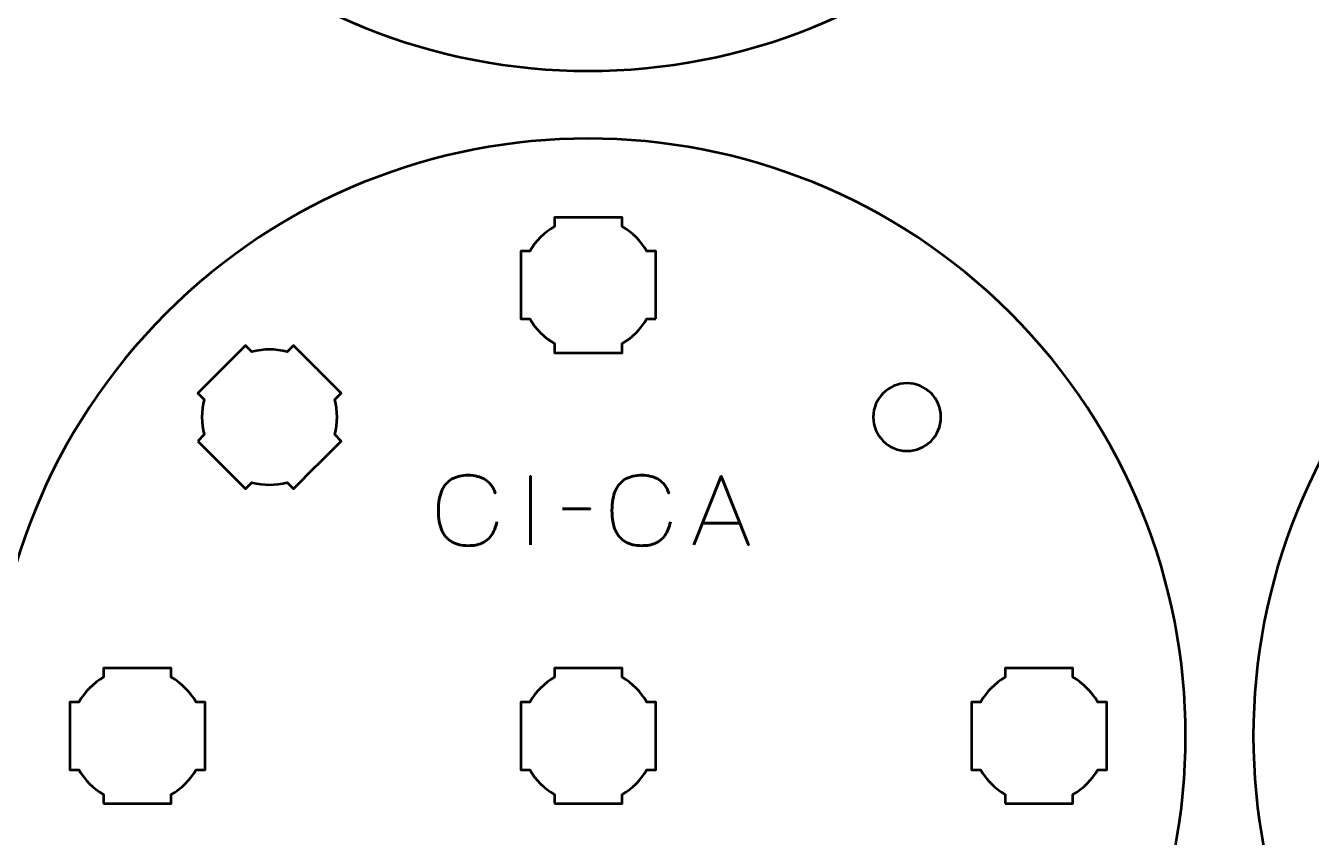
# Model space of a CAD drawing. Header units: centimetres. Extents: x -21 to 0, y -29.7 to 0.
# Drawn here: x -11.3 to -5.59, y -26.1 to -22.5 of the extents above; entities that cross this region are included whole.
import ezdxf

# ---------------------------------------------------------------- set-up
doc = ezdxf.new("R2010")
doc.units = ezdxf.units.CM
doc.header["$MEASUREMENT"] = 0
doc.layers.add('Layer 1', color=7, linetype='Continuous')

msp = doc.modelspace()

# ---------------------------------------------------------------- linework, layer by layer
at = {"layer": 'Layer 1', "color": 1, "lineweight": 53}
msp.add_open_spline([(-21.00003, -29.19995), (-21.00003, -29.19995), (-21.00003, -2.29992), (-21.00003, -2.29992), (-21.00003, -2.29992), (-21.00003, -2.21709), (-20.93286, -2.14992), (-20.85003, -2.14992), (-20.85003, -2.14992), (-20.7672, -2.14992), (-20.70003, -2.08275), (-20.70003, -1.99992), (-20.70003, -1.99992), (-20.70003, -1.91709), (-20.7672, -1.84992), (-20.85003, -1.84992), (-20.85003, -1.84992), (-20.93286, -1.84992), (-21.00003, -1.78275), (-21.00003, -1.69992), (-21.00003, -1.69992), (-21.00003, -1.61709), (-20.93286, -1.54992), (-20.85003, -1.54992), (-20.85003, -1.54992), (-20.7672, -1.54992), (-20.70003, -1.48275), (-20.70003, -1.39992), (-20.70003, -1.39992), (-20.70003, -1.31709), (-20.7672, -1.24992), (-20.85003, -1.24992), (-20.85003, -1.24992), (-20.93286, -1.24992), (-21.00003, -1.18275), (-21.00003, -1.09992), (-21.00003, -1.09992), (-21.00003, -1.09992), (-21.00003, -0.49992), (-21.00003, -0.49992), (-21.00003, -0.49992), (-21.00003, -0.22295), (-20.77694, 0.00004), (-20.49994, 0.00004), (-20.49994, 0.00004), (-20.49994, 0.00004), (-0.50008, 0.00004), (-0.50008, 0.00004), (-0.50008, 0.00004), (-0.22294, 0.00004), (0.00002, -0.22295), (0.00002, -0.49992), (0.00002, -0.49992), (0.00002, -0.49992), (0.00002, -29.19995), (0.00002, -29.19995), (0.00002, -29.19995), (0.00002, -29.47695), (-0.22294, -29.70004), (-0.50008, -29.70004), (-0.50008, -29.70004), (-0.50008, -29.70004), (-20.49994, -29.70004), (-20.49994, -29.70004), (-20.49994, -29.70004), (-20.77694, -29.70004), (-21.00003, -29.47695), (-21.00003, -29.19995)], degree=3, knots=[0, 0, 0, 0, 0.0588235, 0.0588235, 0.0588235, 0.0588235, 0.1176471, 0.1176471, 0.1176471, 0.1176471, 0.1764706, 0.1764706, 0.1764706, 0.1764706, 0.2352941, 0.2352941, 0.2352941, 0.2352941, 0.2941176, 0.2941176, 0.2941176, 0.2941176, 0.3529412, 0.3529412, 0.3529412, 0.3529412, 0.4117647, 0.4117647, 0.4117647, 0.4117647, 0.4705882, 0.4705882, 0.4705882, 0.4705882, 0.5294118, 0.5294118, 0.5294118, 0.5294118, 0.5882353, 0.5882353, 0.5882353, 0.5882353, 0.6470588, 0.6470588, 0.6470588, 0.6470588, 0.7058824, 0.7058824, 0.7058824, 0.7058824, 0.7647059, 0.7647059, 0.7647059, 0.7647059, 0.8235294, 0.8235294, 0.8235294, 0.8235294, 0.8823529, 0.8823529, 0.8823529, 0.8823529, 0.9411765, 0.9411765, 0.9411765, 0.9411765, 1, 1, 1, 1], dxfattribs=at)
at = {"layer": 'Layer 1', "color": 3, "lineweight": 53}
for points in [[(-10.67382, -18.1761), (-9.63912, -17.1414), (-7.96088, -17.1414), (-6.92615, -18.17613), (-6.92615, -18.17613), (-5.89145, -19.21083), (-5.89145, -20.88907), (-6.92615, -21.92377), (-6.92615, -21.92377), (-7.96088, -22.95849), (-9.63912, -22.95849), (-10.67382, -21.92379), (-10.67382, -21.92379), (-11.70855, -20.88907), (-11.70855, -19.21083), (-10.67382, -18.1761)], [(-1.32618, -18.17616), (-0.29148, -19.21086), (-0.29148, -20.8891), (-1.32621, -21.92383), (-1.32621, -21.92383), (-2.36091, -22.95853), (-4.03915, -22.95853), (-5.07385, -21.92383), (-5.07385, -21.92383), (-6.10857, -20.8891), (-6.10857, -19.21086), (-5.07387, -18.17616), (-5.07387, -18.17616), (-4.03915, -17.14143), (-2.36091, -17.14143), (-1.32618, -18.17616)], [(-10.67382, -23.7761), (-9.63912, -22.7414), (-7.96088, -22.7414), (-6.92615, -23.77613), (-6.92615, -23.77613), (-5.89145, -24.81083), (-5.89145, -26.48907), (-6.92615, -27.52377), (-6.92615, -27.52377), (-7.96088, -28.55849), (-9.63912, -28.55849), (-10.67382, -27.52379), (-10.67382, -27.52379), (-11.70855, -26.48907), (-11.70855, -24.81083), (-10.67382, -23.7761)], [(-1.32618, -23.77616), (-0.29148, -24.81086), (-0.29148, -26.4891), (-1.32621, -27.52383), (-1.32621, -27.52383), (-2.36091, -28.55853), (-4.03915, -28.55853), (-5.07385, -27.52383), (-5.07385, -27.52383), (-6.10857, -26.4891), (-6.10857, -24.81086), (-5.07387, -23.77616), (-5.07387, -23.77616), (-4.03915, -22.74143), (-2.36091, -22.74143), (-1.32618, -23.77616)]]:
    msp.add_open_spline(points, degree=3, knots=[0, 0, 0, 0, 0.25, 0.25, 0.25, 0.25, 0.5, 0.5, 0.5, 0.5, 0.75, 0.75, 0.75, 0.75, 1, 1, 1, 1], dxfattribs=at)
at = {"layer": 'Layer 1', "lineweight": 53}
for points, knots in [([(-8.49997, -23.79992), (-8.49997, -23.79992), (-8.54017, -23.79992), (-8.54017, -23.79992), (-8.54017, -23.79992), (-8.5665, -23.84544), (-8.60446, -23.88337), (-8.64997, -23.9097), (-8.64997, -23.9097), (-8.64997, -23.9097), (-8.64997, -23.94992), (-8.64997, -23.94992), (-8.64997, -23.94992), (-8.64997, -23.94992), (-8.94997, -23.94992), (-8.94997, -23.94992), (-8.94997, -23.94992), (-8.94997, -23.94992), (-8.94997, -23.90973), (-8.94997, -23.90973), (-8.94997, -23.90973), (-8.9955, -23.8834), (-9.03349, -23.84545), (-9.05985, -23.79992), (-9.05985, -23.79992), (-9.05985, -23.79992), (-9.09997, -23.79992), (-9.09997, -23.79992), (-9.09997, -23.79992), (-9.09997, -23.79992), (-9.09997, -23.6545), (-9.09997, -23.6545), (-9.09997, -23.6545), (-9.09997, -23.6545), (-9.10003, -23.64985), (-9.10003, -23.64985), (-9.10003, -23.64985), (-9.10003, -23.64985), (-9.09997, -23.64521), (-9.09997, -23.64521), (-9.09997, -23.64521), (-9.09997, -23.64521), (-9.09997, -23.49992), (-9.09997, -23.49992), (-9.09997, -23.49992), (-9.09997, -23.49992), (-9.0599, -23.49992), (-9.0599, -23.49992), (-9.0599, -23.49992), (-9.03355, -23.45435), (-8.99555, -23.41634), (-8.94997, -23.38998), (-8.94997, -23.38998), (-8.94997, -23.38998), (-8.94997, -23.34992), (-8.94997, -23.34992), (-8.94997, -23.34992), (-8.94997, -23.34992), (-8.80669, -23.34992), (-8.80669, -23.34992), (-8.80669, -23.34992), (-8.80669, -23.34992), (-8.80002, -23.34984), (-8.80002, -23.34984), (-8.80002, -23.34984), (-8.80002, -23.34984), (-8.79334, -23.34992), (-8.79334, -23.34992), (-8.79334, -23.34992), (-8.79334, -23.34992), (-8.64997, -23.34992), (-8.64997, -23.34992), (-8.64997, -23.34992), (-8.64997, -23.34992), (-8.64997, -23.39002), (-8.64997, -23.39002), (-8.64997, -23.39002), (-8.60443, -23.41638), (-8.56645, -23.45437), (-8.54012, -23.49992), (-8.54012, -23.49992), (-8.54012, -23.49992), (-8.49997, -23.49992), (-8.49997, -23.49992), (-8.49997, -23.49992), (-8.49997, -23.49992), (-8.49997, -23.79992), (-8.49997, -23.79992)], [0, 0, 0, 0, 0.0454545, 0.0454545, 0.0454545, 0.0454545, 0.0909091, 0.0909091, 0.0909091, 0.0909091, 0.1363636, 0.1363636, 0.1363636, 0.1363636, 0.1818182, 0.1818182, 0.1818182, 0.1818182, 0.2272727, 0.2272727, 0.2272727, 0.2272727, 0.2727273, 0.2727273, 0.2727273, 0.2727273, 0.3181818, 0.3181818, 0.3181818, 0.3181818, 0.3636364, 0.3636364, 0.3636364, 0.3636364, 0.4090909, 0.4090909, 0.4090909, 0.4090909, 0.4545455, 0.4545455, 0.4545455, 0.4545455, 0.5, 0.5, 0.5, 0.5, 0.5454545, 0.5454545, 0.5454545, 0.5454545, 0.5909091, 0.5909091, 0.5909091, 0.5909091, 0.6363636, 0.6363636, 0.6363636, 0.6363636, 0.6818182, 0.6818182, 0.6818182, 0.6818182, 0.7272727, 0.7272727, 0.7272727, 0.7272727, 0.7727273, 0.7727273, 0.7727273, 0.7727273, 0.8181818, 0.8181818, 0.8181818, 0.8181818, 0.8636364, 0.8636364, 0.8636364, 0.8636364, 0.9090909, 0.9090909, 0.9090909, 0.9090909, 0.9545455, 0.9545455, 0.9545455, 0.9545455, 1, 1, 1, 1]), ([(-10.53245, -24.34176), (-10.53245, -24.34176), (-10.50403, -24.31333), (-10.50403, -24.31333), (-10.50403, -24.31333), (-10.5176, -24.26253), (-10.51758, -24.20887), (-10.50401, -24.15807), (-10.50401, -24.15807), (-10.50401, -24.15807), (-10.53245, -24.12963), (-10.53245, -24.12963), (-10.53245, -24.12963), (-10.53245, -24.12963), (-10.32032, -23.9175), (-10.32032, -23.9175), (-10.32032, -23.9175), (-10.32032, -23.9175), (-10.2919, -23.94591), (-10.2919, -23.94591), (-10.2919, -23.94591), (-10.24109, -23.93234), (-10.18739, -23.93231), (-10.13656, -23.94587), (-10.13656, -23.94587), (-10.13656, -23.94587), (-10.10819, -23.9175), (-10.10819, -23.9175), (-10.10819, -23.9175), (-10.10819, -23.9175), (-10.00536, -24.02032), (-10.00536, -24.02032), (-10.00536, -24.02032), (-10.00536, -24.02032), (-10.00203, -24.02357), (-10.00203, -24.02357), (-10.00203, -24.02357), (-10.00203, -24.02357), (-9.99879, -24.02689), (-9.99879, -24.02689), (-9.99879, -24.02689), (-9.99879, -24.02689), (-9.89606, -24.12963), (-9.89606, -24.12963), (-9.89606, -24.12963), (-9.89606, -24.12963), (-9.92439, -24.15796), (-9.92439, -24.15796), (-9.92439, -24.15796), (-9.9108, -24.20882), (-9.91079, -24.26256), (-9.92438, -24.31343), (-9.92438, -24.31343), (-9.92438, -24.31343), (-9.89606, -24.34176), (-9.89606, -24.34176), (-9.89606, -24.34176), (-9.89606, -24.34176), (-9.99737, -24.44307), (-9.99737, -24.44307), (-9.99737, -24.44307), (-9.99737, -24.44307), (-10.00203, -24.44785), (-10.00203, -24.44785), (-10.00203, -24.44785), (-10.00203, -24.44785), (-10.00681, -24.45251), (-10.00681, -24.45251), (-10.00681, -24.45251), (-10.00681, -24.45251), (-10.10819, -24.55389), (-10.10819, -24.55389), (-10.10819, -24.55389), (-10.10819, -24.55389), (-10.13654, -24.52554), (-10.13654, -24.52554), (-10.13654, -24.52554), (-10.18739, -24.5391), (-10.2411, -24.53909), (-10.29193, -24.5255), (-10.29193, -24.5255), (-10.29193, -24.5255), (-10.32032, -24.55389), (-10.32032, -24.55389), (-10.32032, -24.55389), (-10.32032, -24.55389), (-10.53245, -24.34176), (-10.53245, -24.34176)], [0, 0, 0, 0, 0.0454545, 0.0454545, 0.0454545, 0.0454545, 0.0909091, 0.0909091, 0.0909091, 0.0909091, 0.1363636, 0.1363636, 0.1363636, 0.1363636, 0.1818182, 0.1818182, 0.1818182, 0.1818182, 0.2272727, 0.2272727, 0.2272727, 0.2272727, 0.2727273, 0.2727273, 0.2727273, 0.2727273, 0.3181818, 0.3181818, 0.3181818, 0.3181818, 0.3636364, 0.3636364, 0.3636364, 0.3636364, 0.4090909, 0.4090909, 0.4090909, 0.4090909, 0.4545455, 0.4545455, 0.4545455, 0.4545455, 0.5, 0.5, 0.5, 0.5, 0.5454545, 0.5454545, 0.5454545, 0.5454545, 0.5909091, 0.5909091, 0.5909091, 0.5909091, 0.6363636, 0.6363636, 0.6363636, 0.6363636, 0.6818182, 0.6818182, 0.6818182, 0.6818182, 0.7272727, 0.7272727, 0.7272727, 0.7272727, 0.7727273, 0.7727273, 0.7727273, 0.7727273, 0.8181818, 0.8181818, 0.8181818, 0.8181818, 0.8636364, 0.8636364, 0.8636364, 0.8636364, 0.9090909, 0.9090909, 0.9090909, 0.9090909, 0.9545455, 0.9545455, 0.9545455, 0.9545455, 1, 1, 1, 1]), ([(-7.3858, -24.08572), (-7.30297, -24.08572), (-7.2358, -24.15289), (-7.2358, -24.23572), (-7.2358, -24.23572), (-7.2358, -24.31855), (-7.30297, -24.38572), (-7.3858, -24.38572), (-7.3858, -24.38572), (-7.46863, -24.38572), (-7.5358, -24.31855), (-7.5358, -24.23572), (-7.5358, -24.23572), (-7.5358, -24.15289), (-7.46863, -24.08572), (-7.3858, -24.08572)], [0, 0, 0, 0, 0.25, 0.25, 0.25, 0.25, 0.5, 0.5, 0.5, 0.5, 0.75, 0.75, 0.75, 0.75, 1, 1, 1, 1]), ([(-10.95004, -25.94991), (-10.95004, -25.94991), (-10.95004, -25.90971), (-10.95004, -25.90971), (-10.95004, -25.90971), (-10.99556, -25.88338), (-11.03349, -25.84542), (-11.05982, -25.79991), (-11.05982, -25.79991), (-11.05982, -25.79991), (-11.10004, -25.79991), (-11.10004, -25.79991), (-11.10004, -25.79991), (-11.10004, -25.79991), (-11.10004, -25.49991), (-11.10004, -25.49991), (-11.10004, -25.49991), (-11.10004, -25.49991), (-11.05985, -25.49991), (-11.05985, -25.49991), (-11.05985, -25.49991), (-11.03352, -25.45438), (-10.99557, -25.41639), (-10.95004, -25.39003), (-10.95004, -25.39003), (-10.95004, -25.39003), (-10.95004, -25.34991), (-10.95004, -25.34991), (-10.95004, -25.34991), (-10.95004, -25.34991), (-10.80462, -25.34991), (-10.80462, -25.34991), (-10.80462, -25.34991), (-10.80462, -25.34991), (-10.79997, -25.34985), (-10.79997, -25.34985), (-10.79997, -25.34985), (-10.79997, -25.34985), (-10.79533, -25.34991), (-10.79533, -25.34991), (-10.79533, -25.34991), (-10.79533, -25.34991), (-10.65004, -25.34991), (-10.65004, -25.34991), (-10.65004, -25.34991), (-10.65004, -25.34991), (-10.65004, -25.38998), (-10.65004, -25.38998), (-10.65004, -25.38998), (-10.60447, -25.41633), (-10.56646, -25.45433), (-10.5401, -25.49991), (-10.5401, -25.49991), (-10.5401, -25.49991), (-10.50004, -25.49991), (-10.50004, -25.49991), (-10.50004, -25.49991), (-10.50004, -25.49991), (-10.50004, -25.64319), (-10.50004, -25.64319), (-10.50004, -25.64319), (-10.50004, -25.64319), (-10.49996, -25.64986), (-10.49996, -25.64986), (-10.49996, -25.64986), (-10.49996, -25.64986), (-10.50004, -25.65654), (-10.50004, -25.65654), (-10.50004, -25.65654), (-10.50004, -25.65654), (-10.50004, -25.79991), (-10.50004, -25.79991), (-10.50004, -25.79991), (-10.50004, -25.79991), (-10.54014, -25.79991), (-10.54014, -25.79991), (-10.54014, -25.79991), (-10.5665, -25.84545), (-10.60449, -25.88343), (-10.65004, -25.90976), (-10.65004, -25.90976), (-10.65004, -25.90976), (-10.65004, -25.94991), (-10.65004, -25.94991), (-10.65004, -25.94991), (-10.65004, -25.94991), (-10.95004, -25.94991), (-10.95004, -25.94991)], [0, 0, 0, 0, 0.0454545, 0.0454545, 0.0454545, 0.0454545, 0.0909091, 0.0909091, 0.0909091, 0.0909091, 0.1363636, 0.1363636, 0.1363636, 0.1363636, 0.1818182, 0.1818182, 0.1818182, 0.1818182, 0.2272727, 0.2272727, 0.2272727, 0.2272727, 0.2727273, 0.2727273, 0.2727273, 0.2727273, 0.3181818, 0.3181818, 0.3181818, 0.3181818, 0.3636364, 0.3636364, 0.3636364, 0.3636364, 0.4090909, 0.4090909, 0.4090909, 0.4090909, 0.4545455, 0.4545455, 0.4545455, 0.4545455, 0.5, 0.5, 0.5, 0.5, 0.5454545, 0.5454545, 0.5454545, 0.5454545, 0.5909091, 0.5909091, 0.5909091, 0.5909091, 0.6363636, 0.6363636, 0.6363636, 0.6363636, 0.6818182, 0.6818182, 0.6818182, 0.6818182, 0.7272727, 0.7272727, 0.7272727, 0.7272727, 0.7727273, 0.7727273, 0.7727273, 0.7727273, 0.8181818, 0.8181818, 0.8181818, 0.8181818, 0.8636364, 0.8636364, 0.8636364, 0.8636364, 0.9090909, 0.9090909, 0.9090909, 0.9090909, 0.9545455, 0.9545455, 0.9545455, 0.9545455, 1, 1, 1, 1]), ([(-8.95004, -25.94991), (-8.95004, -25.94991), (-8.95004, -25.90971), (-8.95004, -25.90971), (-8.95004, -25.90971), (-8.99556, -25.88338), (-9.03349, -25.84542), (-9.05982, -25.79991), (-9.05982, -25.79991), (-9.05982, -25.79991), (-9.10004, -25.79991), (-9.10004, -25.79991), (-9.10004, -25.79991), (-9.10004, -25.79991), (-9.10004, -25.49991), (-9.10004, -25.49991), (-9.10004, -25.49991), (-9.10004, -25.49991), (-9.05985, -25.49991), (-9.05985, -25.49991), (-9.05985, -25.49991), (-9.03352, -25.45438), (-8.99557, -25.41639), (-8.95004, -25.39003), (-8.95004, -25.39003), (-8.95004, -25.39003), (-8.95004, -25.34991), (-8.95004, -25.34991), (-8.95004, -25.34991), (-8.95004, -25.34991), (-8.80462, -25.34991), (-8.80462, -25.34991), (-8.80462, -25.34991), (-8.80462, -25.34991), (-8.79997, -25.34985), (-8.79997, -25.34985), (-8.79997, -25.34985), (-8.79997, -25.34985), (-8.79533, -25.34991), (-8.79533, -25.34991), (-8.79533, -25.34991), (-8.79533, -25.34991), (-8.65004, -25.34991), (-8.65004, -25.34991), (-8.65004, -25.34991), (-8.65004, -25.34991), (-8.65004, -25.38998), (-8.65004, -25.38998), (-8.65004, -25.38998), (-8.60447, -25.41633), (-8.56646, -25.45433), (-8.5401, -25.49991), (-8.5401, -25.49991), (-8.5401, -25.49991), (-8.50004, -25.49991), (-8.50004, -25.49991), (-8.50004, -25.49991), (-8.50004, -25.49991), (-8.50004, -25.64319), (-8.50004, -25.64319), (-8.50004, -25.64319), (-8.50004, -25.64319), (-8.49996, -25.64986), (-8.49996, -25.64986), (-8.49996, -25.64986), (-8.49996, -25.64986), (-8.50004, -25.65654), (-8.50004, -25.65654), (-8.50004, -25.65654), (-8.50004, -25.65654), (-8.50004, -25.79991), (-8.50004, -25.79991), (-8.50004, -25.79991), (-8.50004, -25.79991), (-8.54014, -25.79991), (-8.54014, -25.79991), (-8.54014, -25.79991), (-8.5665, -25.84545), (-8.60449, -25.88343), (-8.65004, -25.90976), (-8.65004, -25.90976), (-8.65004, -25.90976), (-8.65004, -25.94991), (-8.65004, -25.94991), (-8.65004, -25.94991), (-8.65004, -25.94991), (-8.95004, -25.94991), (-8.95004, -25.94991)], [0, 0, 0, 0, 0.0454545, 0.0454545, 0.0454545, 0.0454545, 0.0909091, 0.0909091, 0.0909091, 0.0909091, 0.1363636, 0.1363636, 0.1363636, 0.1363636, 0.1818182, 0.1818182, 0.1818182, 0.1818182, 0.2272727, 0.2272727, 0.2272727, 0.2272727, 0.2727273, 0.2727273, 0.2727273, 0.2727273, 0.3181818, 0.3181818, 0.3181818, 0.3181818, 0.3636364, 0.3636364, 0.3636364, 0.3636364, 0.4090909, 0.4090909, 0.4090909, 0.4090909, 0.4545455, 0.4545455, 0.4545455, 0.4545455, 0.5, 0.5, 0.5, 0.5, 0.5454545, 0.5454545, 0.5454545, 0.5454545, 0.5909091, 0.5909091, 0.5909091, 0.5909091, 0.6363636, 0.6363636, 0.6363636, 0.6363636, 0.6818182, 0.6818182, 0.6818182, 0.6818182, 0.7272727, 0.7272727, 0.7272727, 0.7272727, 0.7727273, 0.7727273, 0.7727273, 0.7727273, 0.8181818, 0.8181818, 0.8181818, 0.8181818, 0.8636364, 0.8636364, 0.8636364, 0.8636364, 0.9090909, 0.9090909, 0.9090909, 0.9090909, 0.9545455, 0.9545455, 0.9545455, 0.9545455, 1, 1, 1, 1]), ([(-6.95004, -25.94991), (-6.95004, -25.94991), (-6.95004, -25.90971), (-6.95004, -25.90971), (-6.95004, -25.90971), (-6.99556, -25.88338), (-7.03349, -25.84542), (-7.05982, -25.79991), (-7.05982, -25.79991), (-7.05982, -25.79991), (-7.10004, -25.79991), (-7.10004, -25.79991), (-7.10004, -25.79991), (-7.10004, -25.79991), (-7.10004, -25.49991), (-7.10004, -25.49991), (-7.10004, -25.49991), (-7.10004, -25.49991), (-7.05985, -25.49991), (-7.05985, -25.49991), (-7.05985, -25.49991), (-7.03352, -25.45438), (-6.99557, -25.41639), (-6.95004, -25.39003), (-6.95004, -25.39003), (-6.95004, -25.39003), (-6.95004, -25.34991), (-6.95004, -25.34991), (-6.95004, -25.34991), (-6.95004, -25.34991), (-6.80462, -25.34991), (-6.80462, -25.34991), (-6.80462, -25.34991), (-6.80462, -25.34991), (-6.79997, -25.34985), (-6.79997, -25.34985), (-6.79997, -25.34985), (-6.79997, -25.34985), (-6.79533, -25.34991), (-6.79533, -25.34991), (-6.79533, -25.34991), (-6.79533, -25.34991), (-6.65004, -25.34991), (-6.65004, -25.34991), (-6.65004, -25.34991), (-6.65004, -25.34991), (-6.65004, -25.38998), (-6.65004, -25.38998), (-6.65004, -25.38998), (-6.60447, -25.41633), (-6.56646, -25.45433), (-6.5401, -25.49991), (-6.5401, -25.49991), (-6.5401, -25.49991), (-6.50004, -25.49991), (-6.50004, -25.49991), (-6.50004, -25.49991), (-6.50004, -25.49991), (-6.50004, -25.64319), (-6.50004, -25.64319), (-6.50004, -25.64319), (-6.50004, -25.64319), (-6.49996, -25.64986), (-6.49996, -25.64986), (-6.49996, -25.64986), (-6.49996, -25.64986), (-6.50004, -25.65654), (-6.50004, -25.65654), (-6.50004, -25.65654), (-6.50004, -25.65654), (-6.50004, -25.79991), (-6.50004, -25.79991), (-6.50004, -25.79991), (-6.50004, -25.79991), (-6.54014, -25.79991), (-6.54014, -25.79991), (-6.54014, -25.79991), (-6.5665, -25.84545), (-6.60449, -25.88343), (-6.65004, -25.90976), (-6.65004, -25.90976), (-6.65004, -25.90976), (-6.65004, -25.94991), (-6.65004, -25.94991), (-6.65004, -25.94991), (-6.65004, -25.94991), (-6.95004, -25.94991), (-6.95004, -25.94991)], [0, 0, 0, 0, 0.0454545, 0.0454545, 0.0454545, 0.0454545, 0.0909091, 0.0909091, 0.0909091, 0.0909091, 0.1363636, 0.1363636, 0.1363636, 0.1363636, 0.1818182, 0.1818182, 0.1818182, 0.1818182, 0.2272727, 0.2272727, 0.2272727, 0.2272727, 0.2727273, 0.2727273, 0.2727273, 0.2727273, 0.3181818, 0.3181818, 0.3181818, 0.3181818, 0.3636364, 0.3636364, 0.3636364, 0.3636364, 0.4090909, 0.4090909, 0.4090909, 0.4090909, 0.4545455, 0.4545455, 0.4545455, 0.4545455, 0.5, 0.5, 0.5, 0.5, 0.5454545, 0.5454545, 0.5454545, 0.5454545, 0.5909091, 0.5909091, 0.5909091, 0.5909091, 0.6363636, 0.6363636, 0.6363636, 0.6363636, 0.6818182, 0.6818182, 0.6818182, 0.6818182, 0.7272727, 0.7272727, 0.7272727, 0.7272727, 0.7727273, 0.7727273, 0.7727273, 0.7727273, 0.8181818, 0.8181818, 0.8181818, 0.8181818, 0.8636364, 0.8636364, 0.8636364, 0.8636364, 0.9090909, 0.9090909, 0.9090909, 0.9090909, 0.9545455, 0.9545455, 0.9545455, 0.9545455, 1, 1, 1, 1])]:
    msp.add_open_spline(points, degree=3, knots=knots, dxfattribs=at)
at = {"layer": 'Layer 1', "color": 5, "lineweight": 53}
for points, knots in [([(-9.20601, -24.70033), (-9.21053, -24.72453), (-9.21843, -24.7445), (-9.22951, -24.76016), (-9.22951, -24.76016), (-9.24065, -24.77576), (-9.25491, -24.78733), (-9.27226, -24.79488), (-9.27226, -24.79488), (-9.28955, -24.80243), (-9.30987, -24.80624), (-9.33301, -24.80617), (-9.33301, -24.80617), (-9.36116, -24.80624), (-9.38508, -24.8008), (-9.4047, -24.78973), (-9.4047, -24.78973), (-9.42431, -24.77872), (-9.43927, -24.76172), (-9.44957, -24.73865), (-9.44957, -24.73865), (-9.45987, -24.71557), (-9.46502, -24.68601), (-9.46509, -24.64996), (-9.46509, -24.64996), (-9.46502, -24.61405), (-9.45987, -24.58455), (-9.44957, -24.56148), (-9.44957, -24.56148), (-9.43927, -24.53841), (-9.42431, -24.52134), (-9.4047, -24.51026), (-9.4047, -24.51026), (-9.38508, -24.49918), (-9.36116, -24.49368), (-9.33301, -24.49375), (-9.33301, -24.49375), (-9.30288, -24.49368), (-9.27763, -24.5001), (-9.25731, -24.51301), (-9.25731, -24.51301), (-9.23706, -24.52592), (-9.22217, -24.54589), (-9.21279, -24.57291), (-9.21279, -24.57291), (-9.22217, -24.54589), (-9.23706, -24.52592), (-9.25731, -24.51301), (-9.25731, -24.51301), (-9.27763, -24.5001), (-9.30288, -24.49368), (-9.33301, -24.49375), (-9.33301, -24.49375), (-9.36116, -24.49368), (-9.38508, -24.49918), (-9.4047, -24.51026), (-9.4047, -24.51026), (-9.42431, -24.52134), (-9.43927, -24.53841), (-9.44957, -24.56148), (-9.44957, -24.56148), (-9.45987, -24.58455), (-9.46502, -24.61405), (-9.46509, -24.64996), (-9.46509, -24.64996), (-9.46502, -24.68601), (-9.45987, -24.71557), (-9.44957, -24.73865), (-9.44957, -24.73865), (-9.43927, -24.76172), (-9.42431, -24.77872), (-9.4047, -24.78973), (-9.4047, -24.78973), (-9.38508, -24.8008), (-9.36116, -24.80624), (-9.33301, -24.80617), (-9.33301, -24.80617), (-9.30987, -24.80624), (-9.28955, -24.80243), (-9.27226, -24.79488), (-9.27226, -24.79488), (-9.25491, -24.78733), (-9.24065, -24.77576), (-9.22951, -24.76016), (-9.22951, -24.76016), (-9.21843, -24.7445), (-9.21053, -24.72453), (-9.20601, -24.70033)], [0, 0, 0, 0, 0.0454545, 0.0454545, 0.0454545, 0.0454545, 0.0909091, 0.0909091, 0.0909091, 0.0909091, 0.1363636, 0.1363636, 0.1363636, 0.1363636, 0.1818182, 0.1818182, 0.1818182, 0.1818182, 0.2272727, 0.2272727, 0.2272727, 0.2272727, 0.2727273, 0.2727273, 0.2727273, 0.2727273, 0.3181818, 0.3181818, 0.3181818, 0.3181818, 0.3636364, 0.3636364, 0.3636364, 0.3636364, 0.4090909, 0.4090909, 0.4090909, 0.4090909, 0.4545455, 0.4545455, 0.4545455, 0.4545455, 0.5, 0.5, 0.5, 0.5, 0.5454545, 0.5454545, 0.5454545, 0.5454545, 0.5909091, 0.5909091, 0.5909091, 0.5909091, 0.6363636, 0.6363636, 0.6363636, 0.6363636, 0.6818182, 0.6818182, 0.6818182, 0.6818182, 0.7272727, 0.7272727, 0.7272727, 0.7272727, 0.7727273, 0.7727273, 0.7727273, 0.7727273, 0.8181818, 0.8181818, 0.8181818, 0.8181818, 0.8636364, 0.8636364, 0.8636364, 0.8636364, 0.9090909, 0.9090909, 0.9090909, 0.9090909, 0.9545455, 0.9545455, 0.9545455, 0.9545455, 1, 1, 1, 1]), ([(-9.05615, -24.80278), (-9.05615, -24.80278), (-9.05615, -24.49756), (-9.05615, -24.49756), (-9.05615, -24.49756), (-9.05615, -24.49756), (-9.05615, -24.80278), (-9.05615, -24.80278)], [0, 0, 0, 0, 0.5, 0.5, 0.5, 0.5, 1, 1, 1, 1]), ([(-8.43597, -24.70033), (-8.44049, -24.72453), (-8.44839, -24.7445), (-8.45947, -24.76016), (-8.45947, -24.76016), (-8.47061, -24.77576), (-8.48487, -24.78733), (-8.50222, -24.79488), (-8.50222, -24.79488), (-8.51951, -24.80243), (-8.53983, -24.80624), (-8.56297, -24.80617), (-8.56297, -24.80617), (-8.59112, -24.80624), (-8.61504, -24.8008), (-8.63466, -24.78973), (-8.63466, -24.78973), (-8.65427, -24.77872), (-8.66923, -24.76172), (-8.67953, -24.73865), (-8.67953, -24.73865), (-8.68983, -24.71557), (-8.69498, -24.68601), (-8.69505, -24.64996), (-8.69505, -24.64996), (-8.69498, -24.61405), (-8.68983, -24.58455), (-8.67953, -24.56148), (-8.67953, -24.56148), (-8.66923, -24.53841), (-8.65427, -24.52134), (-8.63466, -24.51026), (-8.63466, -24.51026), (-8.61504, -24.49918), (-8.59112, -24.49368), (-8.56297, -24.49375), (-8.56297, -24.49375), (-8.53284, -24.49368), (-8.50759, -24.5001), (-8.48727, -24.51301), (-8.48727, -24.51301), (-8.46702, -24.52592), (-8.45213, -24.54589), (-8.44275, -24.57291), (-8.44275, -24.57291), (-8.45213, -24.54589), (-8.46702, -24.52592), (-8.48727, -24.51301), (-8.48727, -24.51301), (-8.50759, -24.5001), (-8.53284, -24.49368), (-8.56297, -24.49375), (-8.56297, -24.49375), (-8.59112, -24.49368), (-8.61504, -24.49918), (-8.63466, -24.51026), (-8.63466, -24.51026), (-8.65427, -24.52134), (-8.66923, -24.53841), (-8.67953, -24.56148), (-8.67953, -24.56148), (-8.68983, -24.58455), (-8.69498, -24.61405), (-8.69505, -24.64996), (-8.69505, -24.64996), (-8.69498, -24.68601), (-8.68983, -24.71557), (-8.67953, -24.73865), (-8.67953, -24.73865), (-8.66923, -24.76172), (-8.65427, -24.77872), (-8.63466, -24.78973), (-8.63466, -24.78973), (-8.61504, -24.8008), (-8.59112, -24.80624), (-8.56297, -24.80617), (-8.56297, -24.80617), (-8.53983, -24.80624), (-8.51951, -24.80243), (-8.50222, -24.79488), (-8.50222, -24.79488), (-8.48487, -24.78733), (-8.47061, -24.77576), (-8.45947, -24.76016), (-8.45947, -24.76016), (-8.44839, -24.7445), (-8.44049, -24.72453), (-8.43597, -24.70033)], [0, 0, 0, 0, 0.0454545, 0.0454545, 0.0454545, 0.0454545, 0.0909091, 0.0909091, 0.0909091, 0.0909091, 0.1363636, 0.1363636, 0.1363636, 0.1363636, 0.1818182, 0.1818182, 0.1818182, 0.1818182, 0.2272727, 0.2272727, 0.2272727, 0.2272727, 0.2727273, 0.2727273, 0.2727273, 0.2727273, 0.3181818, 0.3181818, 0.3181818, 0.3181818, 0.3636364, 0.3636364, 0.3636364, 0.3636364, 0.4090909, 0.4090909, 0.4090909, 0.4090909, 0.4545455, 0.4545455, 0.4545455, 0.4545455, 0.5, 0.5, 0.5, 0.5, 0.5454545, 0.5454545, 0.5454545, 0.5454545, 0.5909091, 0.5909091, 0.5909091, 0.5909091, 0.6363636, 0.6363636, 0.6363636, 0.6363636, 0.6818182, 0.6818182, 0.6818182, 0.6818182, 0.7272727, 0.7272727, 0.7272727, 0.7272727, 0.7727273, 0.7727273, 0.7727273, 0.7727273, 0.8181818, 0.8181818, 0.8181818, 0.8181818, 0.8636364, 0.8636364, 0.8636364, 0.8636364, 0.9090909, 0.9090909, 0.9090909, 0.9090909, 0.9545455, 0.9545455, 0.9545455, 0.9545455, 1, 1, 1, 1]), ([(-8.33183, -24.80278), (-8.33183, -24.80278), (-8.21076, -24.49756), (-8.21076, -24.49756), (-8.21076, -24.49756), (-8.21076, -24.49756), (-8.08926, -24.80278), (-8.08926, -24.80278), (-8.08926, -24.80278), (-8.08926, -24.80278), (-8.21076, -24.49756), (-8.21076, -24.49756), (-8.21076, -24.49756), (-8.21076, -24.49756), (-8.33183, -24.80278), (-8.33183, -24.80278)], [0, 0, 0, 0, 0.25, 0.25, 0.25, 0.25, 0.5, 0.5, 0.5, 0.5, 0.75, 0.75, 0.75, 0.75, 1, 1, 1, 1]), ([(-8.91518, -24.64318), (-8.91518, -24.64318), (-8.79199, -24.64318), (-8.79199, -24.64318), (-8.79199, -24.64318), (-8.79199, -24.64318), (-8.91518, -24.64318), (-8.91518, -24.64318)], [0, 0, 0, 0, 0.5, 0.5, 0.5, 0.5, 1, 1, 1, 1]), ([(-8.29373, -24.70668), (-8.29373, -24.70668), (-8.12779, -24.70668), (-8.12779, -24.70668), (-8.12779, -24.70668), (-8.12779, -24.70668), (-8.29373, -24.70668), (-8.29373, -24.70668)], [0, 0, 0, 0, 0.5, 0.5, 0.5, 0.5, 1, 1, 1, 1])]:
    msp.add_open_spline(points, degree=3, knots=knots, dxfattribs=at)

doc.saveas('drawing.dxf')
